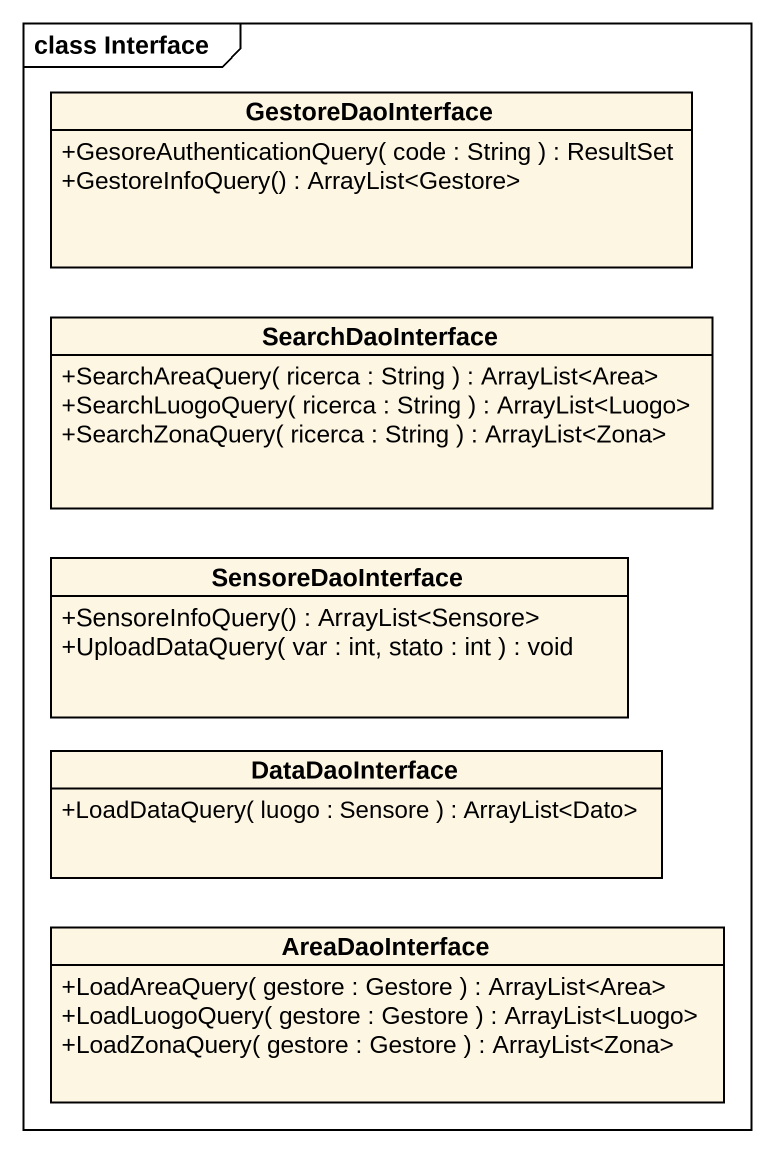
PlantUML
@startuml
mainframe class Interface
hide circle
hide empty members
skinparam classAttributeIconSize 0
class GestoreDaoInterface {
  +GesoreAuthenticationQuery( code : String ) : ResultSet
  +GestoreInfoQuery() : ArrayList<Gestore>
}
class SearchDaoInterface {
  +SearchAreaQuery( ricerca : String ) : ArrayList<Area>
  +SearchLuogoQuery( ricerca : String ) : ArrayList<Luogo>
  +SearchZonaQuery( ricerca : String ) : ArrayList<Zona>
}
class SensoreDaoInterface {
  +SensoreInfoQuery() : ArrayList<Sensore>
  +UploadDataQuery( var : int, stato : int ) : void
}
class DataDaoInterface {
  +LoadDataQuery( luogo : Sensore ) : ArrayList<Dato>
}
class AreaDaoInterface {
  +LoadAreaQuery( gestore : Gestore ) : ArrayList<Area>
  +LoadLuogoQuery( gestore : Gestore ) : ArrayList<Luogo>
  +LoadZonaQuery( gestore : Gestore ) : ArrayList<Zona>
}
@enduml
